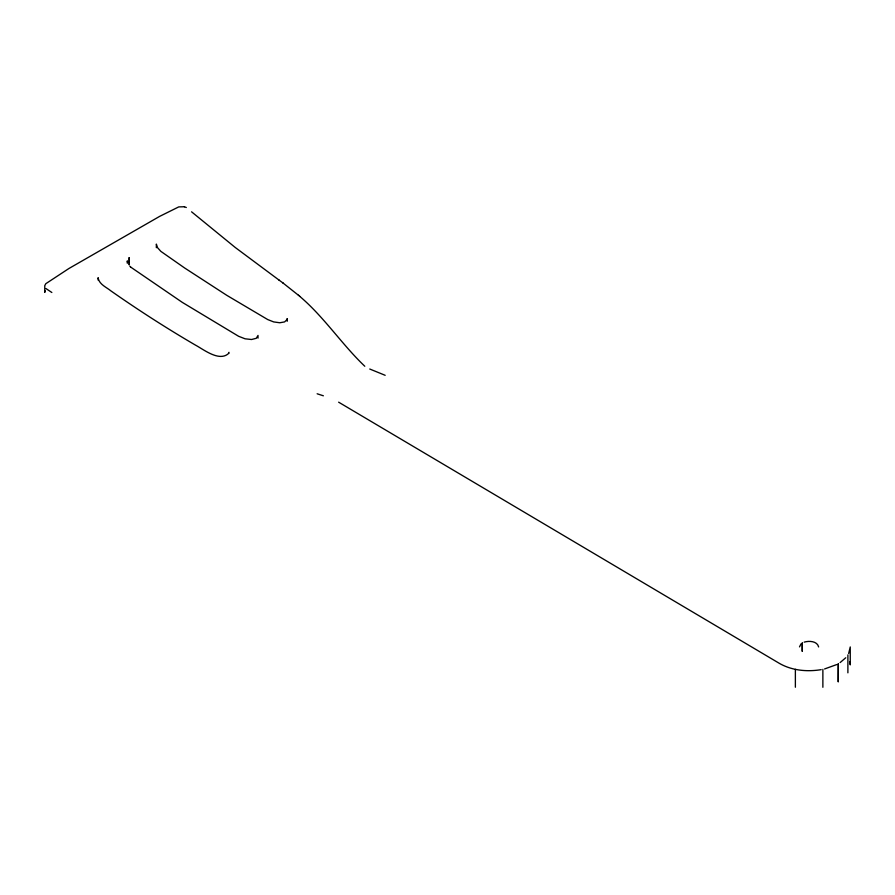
<?xml version="1.0" encoding="UTF-8"?>
<svg xmlns="http://www.w3.org/2000/svg" width="895" height="895" viewBox="0 0 895 895"><rect width="100%" height="100%" fill="white"/><g stroke="black" fill="none" stroke-linecap="round" stroke-linejoin="round"><path stroke-width="1.34" d="M799.503 646.884L801.059 643.852M228.975 352.317L228.851 353.077M287.026 319.571L287.183 318.598L287.183 321.294M228.784 353.29C219.499 362.24 203.791 349.565 195.39 345.067C166.515 328.219 138.378 310.106 110.991 290.953C106.594 287.34 99.737 284.666 98.215 278.513M287.026 319.571L284.599 321.909L279.777 322.759L273.68 321.92L267.739 319.571L226.827 295.35L184.627 267.974L160.865 251.372L157.554 247.68L156.345 244.1L156.345 247.691M848.65 653.518L850.25 646.951L850.25 664.884L849.847 661.55M45.186 290.875L44.75 292.408L44.772 285.639L45.813 283.693L68.926 268.5L159.623 216.389L178.743 206.902L184.437 206.756M845.753 657.758L840.136 662.568M836.724 664.571L824.575 668.957M804.191 642.14C809.013 640.641 817.269 641.01 818.634 646.951M821.185 669.65C807.089 671.977 791.84 670.579 779.31 663.329L338.634 402.179M317.132 393.778L323.363 395.791M184.448 206.767L186.305 207.517M385.174 375.307L369.747 369.02M51.843 292.497L45.958 288.559M279.329 280.303L235.284 247.512L191.575 211.824M279.072 280.113L283.1 283.066M282.854 282.876L298.628 295.395M298.404 295.205L299.736 296.346M299.512 296.156C324.001 316.841 341.633 344.183 364.791 366.256M130.603 267.034L182.289 302.365L238.652 336.307L245.085 338.802L251.529 339.507L256.306 338.288L258.017 335.435L258.017 338.131M130.603 267.023L129.887 266.274M127.537 262.38L127.303 260.87L127.303 263.253M98.193 278.367L98.137 277.707L98.137 280.09M847.889 654.883L847.889 672.839M822.874 669.326L822.874 687.282M802.323 642.957L802.323 651.18M802.2 643.024L802.2 651.258M795.375 669.326L795.375 687.237M129.26 257.592L129.26 264.696M129.137 257.659L129.137 264.763M838.291 663.721L838.235 681.71L838.291 663.721"/></g></svg>
